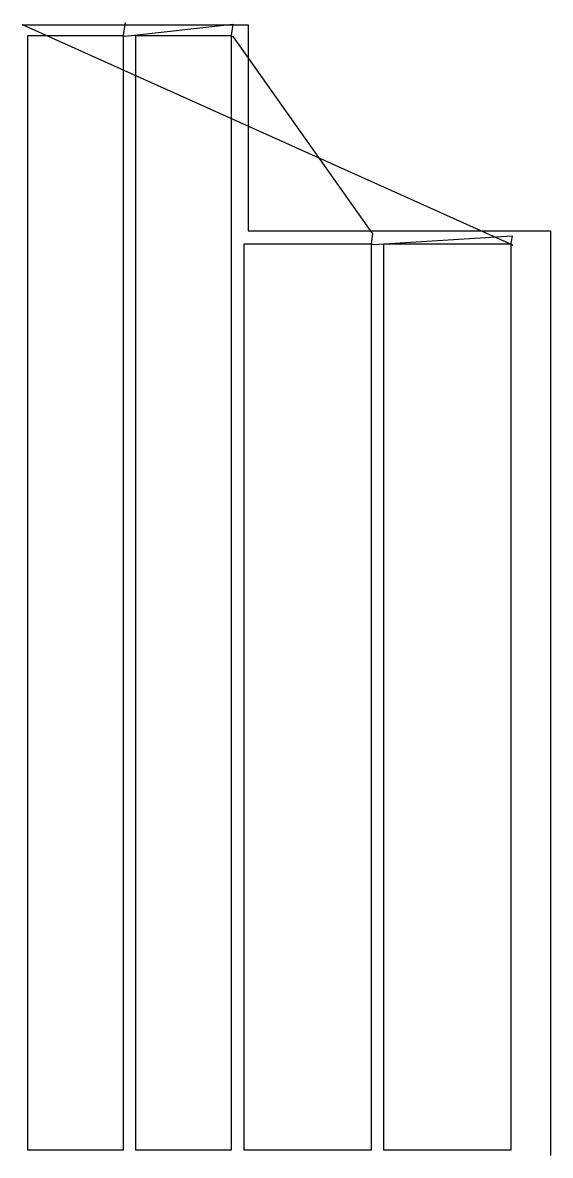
# Model space of a CAD drawing. Header units: metres. Extents: x 0 to 831, y 555 to 2337.
import ezdxf

# ---------------------------------------------------------------- set-up
doc = ezdxf.new("R2010")
doc.units = ezdxf.units.M

msp = doc.modelspace()

# ---------------------------------------------------------------- linework, layer by layer
at = {"layer": 'TOOL_0'}
for p, q in [((161.601, 2336.752), (158.282, 2316.792)), ((771.512, 1986.747), (-0.001, 2333.499)), ((-0.001, 2333.499), (0.999, 2333.499)), ((0.999, 2333.499), (-0.001, 2333.499)), ((-0.001, 2333.499), (0.999, 2333.499)), ((0.999, 2333.499), (354.781, 2333.499)), ((161.601, 2315.498), (330.592, 2334.448)), ((330.592, 2334.448), (328.295, 2316.762)), ((354.781, 2333.499), (354.781, 2009.336)), ((8.282, 562.792), (8.282, 2316.792)), ((8.282, 2316.792), (158.282, 2316.792)), ((158.282, 2316.792), (158.282, 562.792)), ((158.282, 2316.792), (161.601, 2315.498)), ((178.295, 562.762), (178.295, 2316.762)), ((178.295, 2316.762), (328.295, 2316.762)), ((328.295, 2316.762), (328.295, 562.762)), ((328.295, 2316.762), (331.102, 2314.473)), ((331.102, 2314.473), (550.702, 2004.328)), ((354.781, 2009.336), (830.608, 2009.336)), ((550.702, 2004.328), (548.598, 1988.937)), ((552.011, 1987.516), (770.539, 2001.388)), ((770.539, 2001.388), (768.617, 1988.739)), ((830.608, 2009.336), (830.608, 555.599)), ((348.598, 562.937), (348.598, 1988.937)), ((348.598, 1988.937), (548.598, 1988.937)), ((548.598, 1988.937), (548.598, 562.937)), ((548.598, 1988.937), (552.011, 1987.516)), ((568.617, 562.739), (568.617, 1988.739)), ((568.617, 1988.739), (768.617, 1988.739)), ((768.617, 1988.739), (768.617, 562.739)), ((768.617, 1988.739), (771.512, 1986.747)), ((158.282, 562.792), (8.282, 562.792)), ((328.295, 562.762), (178.295, 562.762)), ((548.598, 562.937), (348.598, 562.937)), ((768.617, 562.739), (568.617, 562.739)), ((830.608, 555.599), (830.608, 554.599))]:
    msp.add_line(p, q, dxfattribs=at)

doc.saveas('drawing.dxf')
